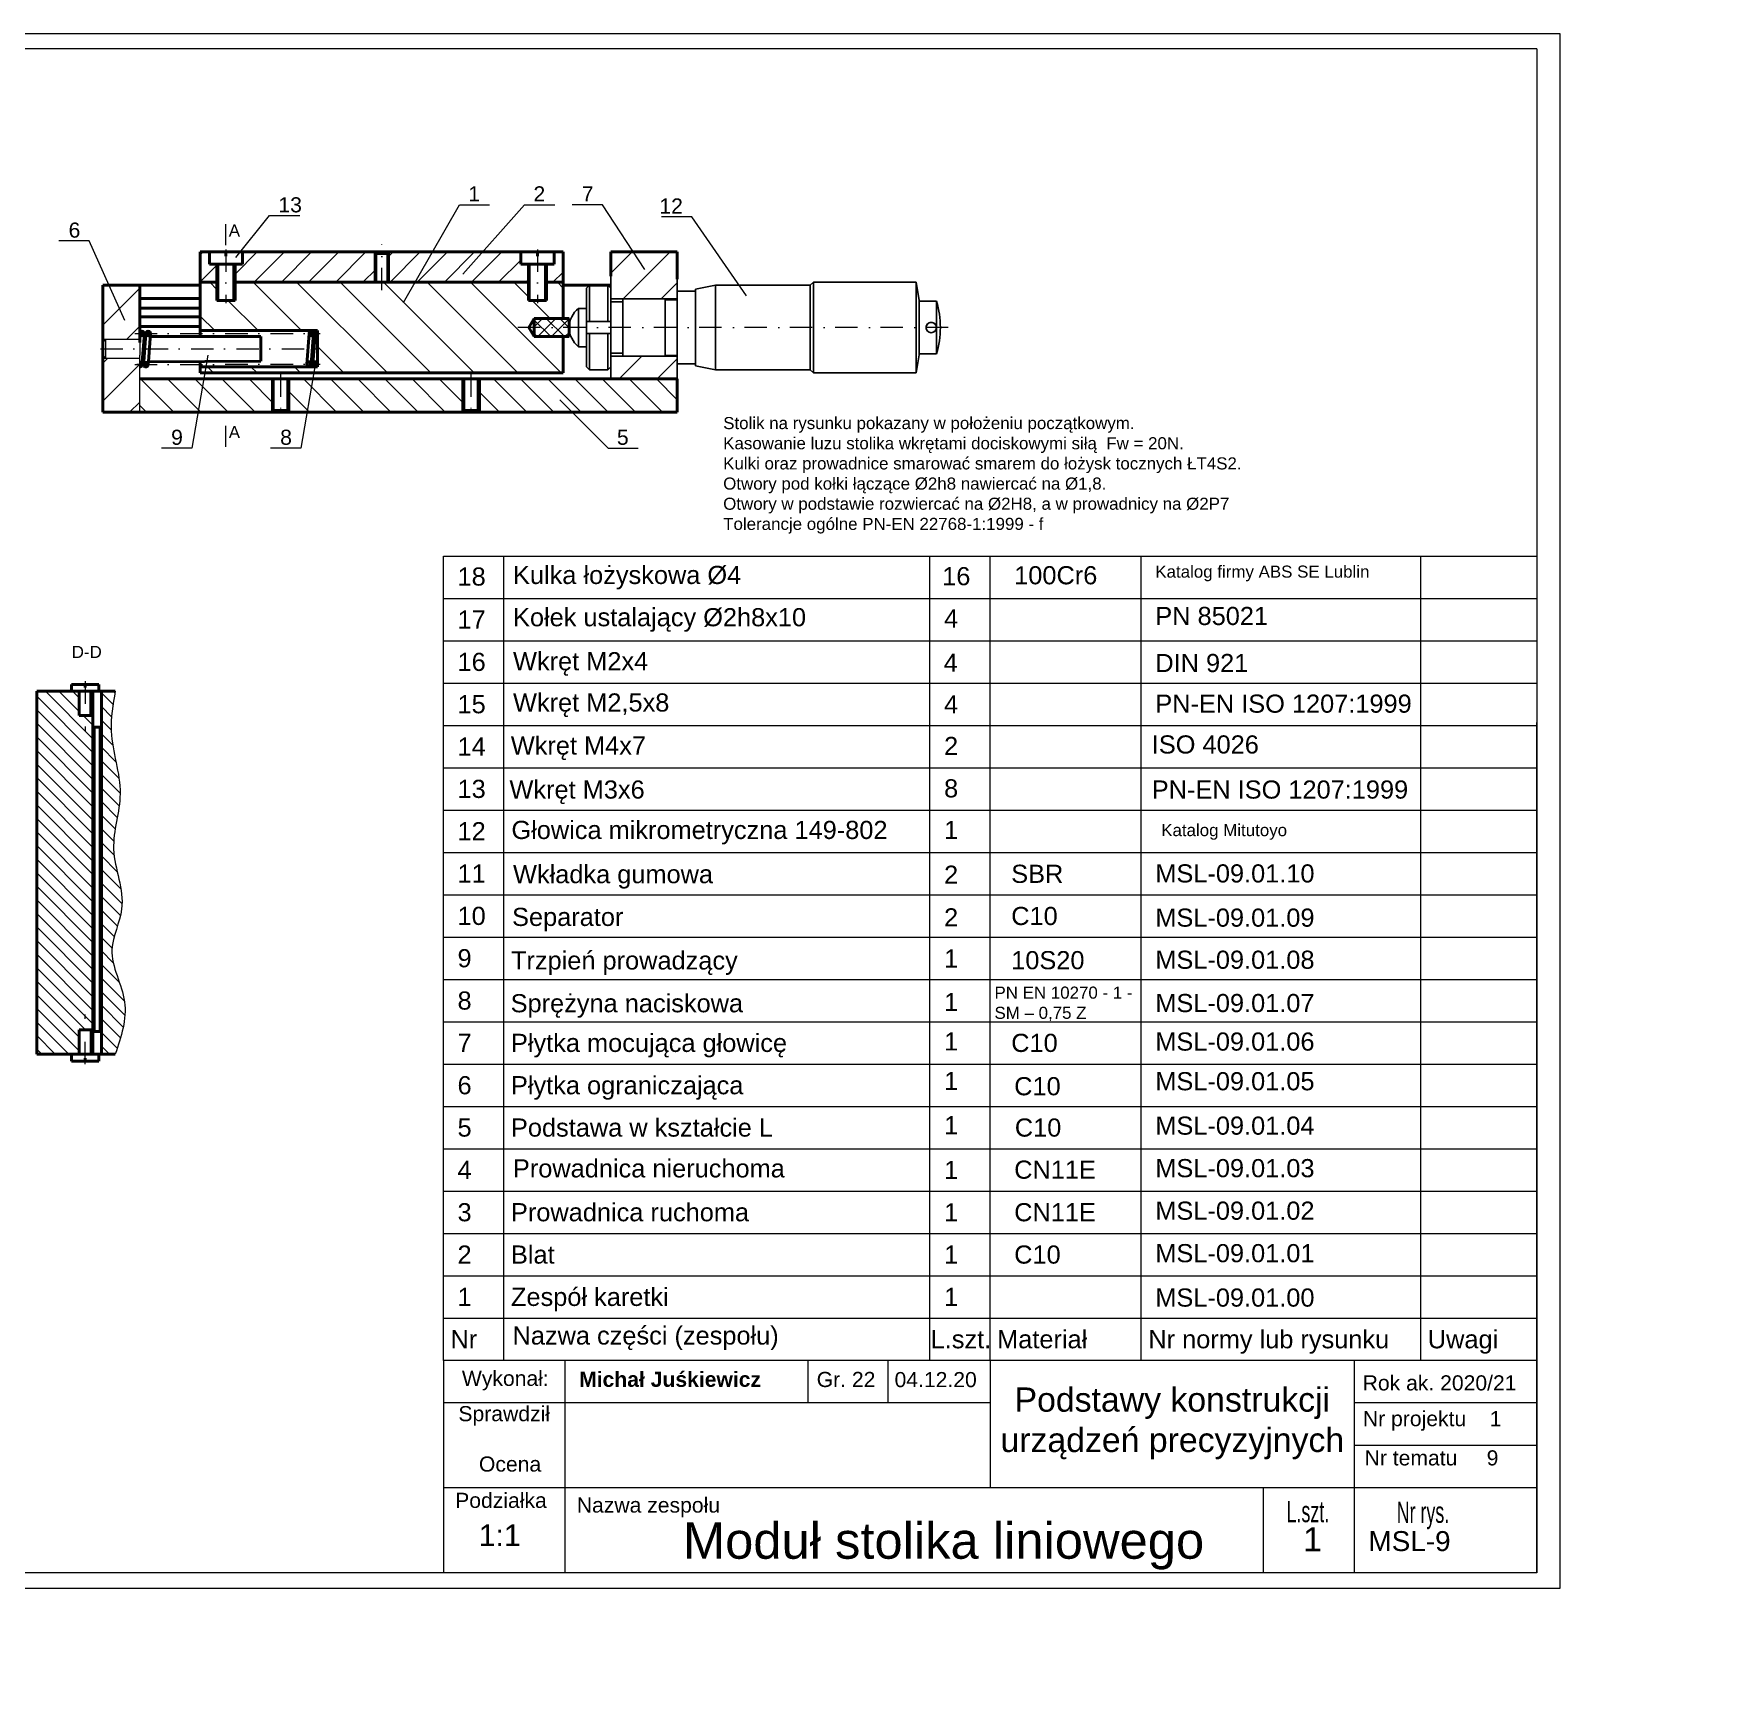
# Model space of a CAD drawing. Header units: millimetres. Extents: x -515 to 1270, y -828 to 914.
# Drawn here: x 194 to 472.3, y 11.4 to 285 of the extents above; entities that cross this region are included whole.
import ezdxf

# ---------------------------------------------------------------- set-up
doc = ezdxf.new("R2010")
doc.units = ezdxf.units.MM
doc.header["$LTSCALE"] = 3
doc.linetypes.add('DASHDOT', pattern=[2.4649, 1.23245, -0.616225, 0, -0.616225])
for name, color, linetype, lineweight in [('cienkie', 7, 'Continuous', 9), ('gwint', 212, 'Continuous', 13), ('kontur', 7, 'Continuous', 20), ('kontury', 7, 'Continuous', 40), ('kreskowanie', 5, 'Continuous', 13), ('opis', 3, 'Continuous', 20), ('osie', 1, 'DASHDOT', 18), ('pomocnicza', 252, 'Continuous', 13)]:
    doc.layers.add(name, color=color, linetype=linetype, lineweight=lineweight)
doc.styles.get("Standard").update_dxf_attribs({"font": 'arial.ttf'})
doc.dimstyles.new('ISO-25', dxfattribs={"dimtxt": 2.5, "dimasz": 2.5, "dimexe": 1.25, "dimexo": 0.625, "dimtad": 1, "dimtxsty": 'Standard', "dimcen": 2.5, "dimadec": 0, "dimazin": 0, "dimtfac": 1, "dimtmove": 0, "dimatfit": 3, "dimfxl": 1, "dimarcsym": 0})

# ---------------------------------------------------------------- blocks, each defined once
blk = doc.blocks.new('*D69')
at = {"layer": 'Defpoints', "color": 0, "transparency": 16777216}
for p in [(645.59, 183.99), (657.26, 180.13), (650.09, 177.99), (657.39, 176.34)]:
    blk.add_point(p, dxfattribs=at)
at = {"layer": 'opis', "color": 0, "lineweight": -2, "transparency": 16777216}
blk.add_arc((650.09, 177.99), 7.5, 35.8301, 328.0627, dxfattribs=at)
at = {"layer": 'opis', "color": 0, "transparency": 16777216}
for points in [[(656.54, 182.57), (655.79, 182.2), (657.27, 180.14)], [(656.07, 174.18), (656.84, 173.86), (657.4, 176.34)]]:
    blk.add_solid(points, dxfattribs=at)

msp = doc.modelspace()

# ---------------------------------------------------------------- hatches: boundary and pattern name
at = {"layer": 'kreskowanie'}
h = msp.add_hatch(dxfattribs=at)
h.set_pattern_fill('ANSI31', color=5)
h.paths.add_polyline_path([(250.512, 248.653), (250.262, 248.903), (228.512, 248.903), (228.512, 246.903), (227.262, 246.903), (227.262, 243.903), (250.512, 243.903)])
h.paths.add_polyline_path([(224.262, 246.903), (223.012, 246.903), (223.012, 248.903), (221.512, 248.903), (221.512, 243.903), (224.262, 243.903)])
h.paths.add_polyline_path([(274.512, 248.903), (252.762, 248.903), (252.512, 248.653), (252.512, 243.903), (275.762, 243.903), (275.762, 246.903), (274.512, 246.903)])
h.paths.add_polyline_path([(281.512, 248.903), (280.012, 248.903), (280.012, 246.903), (278.762, 246.903), (278.762, 243.903), (281.512, 243.903)])
h = msp.add_hatch(dxfattribs=at)
h.set_pattern_fill('ANSI31', color=5, scale=1.4)
h.paths.add_polyline_path([(289.377, 231.653), (289.377, 227.903), (300.377, 227.903), (300.377, 231.653)])
h.paths.add_polyline_path([(289.377, 248.903), (289.377, 244.903), (289.377, 241.153), (300.377, 241.153), (300.377, 244.403), (300.377, 248.903)])
h = msp.add_hatch(dxfattribs=at)
h.set_pattern_fill('ANSI31', color=5, scale=1.4)
h.paths.add_polyline_path([(205.372, 231.353), (205.372, 227.403), (207.172, 227.403), (207.172, 226.403), (211.512, 226.403), (211.512, 231.353)])
h.paths.add_polyline_path([(211.512, 222.403), (211.512, 226.403), (207.172, 226.403), (207.172, 227.403), (205.372, 227.403), (205.372, 222.403)])
h.paths.add_polyline_path([(211.512, 243.403), (205.372, 243.403), (205.372, 234.453), (211.512, 234.453)])
h = msp.add_hatch(dxfattribs=at)
h.set_pattern_fill('ANSI31', color=5, scale=1.6, angle=90)
h.paths.add_polyline_path([(281.512, 228.903), (281.512, 234.903), (276.712, 234.903), (275.846, 236.403), (276.712, 237.903), (281.512, 237.903), (281.512, 243.903), (278.762, 243.903), (278.762, 240.903), (275.762, 240.903), (275.762, 243.903), (227.262, 243.903), (227.262, 240.903), (229.612, 240.903), (224.262, 240.903), (224.262, 243.903), (221.512, 243.903), (221.512, 235.903), (240.872, 235.903), (240.872, 229.903), (221.512, 229.903), (221.512, 228.903)])
h = msp.add_hatch(dxfattribs=at)
h.set_pattern_fill('ANSI31', color=5, scale=0.5)
h.set_pattern_definition([(45, (0, -2), (-1.122532, 1.122532), [])])
h.paths.add_polyline_path([(282.512, 236.403), (282.512, 237.903), (276.712, 237.903), (276.712, 236.403), (276.712, 234.903), (282.512, 234.903)])
h = msp.add_hatch(dxfattribs=at)
h.set_pattern_fill('ANSI31', color=5, scale=0.5, angle=90)
h.set_pattern_definition([(135, (0, -2), (-1.122532, -1.122532), [])])
h.paths.add_polyline_path([(282.512, 237.903), (276.712, 237.903), (276.712, 236.403), (276.712, 234.903), (282.512, 234.903), (282.512, 236.403)])
h = msp.add_hatch(dxfattribs=at)
h.set_pattern_fill('ANSI31', color=5, angle=90)
h.set_pattern_definition([(135, (46.6636, 24.661), (-2.245064, -2.245064), [])])
h.paths.add_polyline_path([(233.562, 227.903), (211.512, 227.903), (211.512, 226.403), (215.172, 226.403), (215.172, 225.153), (215.172, 226.403), (211.512, 226.403), (211.512, 222.403), (233.262, 222.403), (233.562, 222.703)])
h.paths.add_polyline_path([(265.067, 227.903), (235.962, 227.903), (235.962, 222.703), (236.262, 222.403), (264.767, 222.403), (265.067, 222.703)])
h.paths.add_polyline_path([(300.377, 227.903), (267.467, 227.903), (267.467, 222.703), (267.767, 222.403), (300.377, 222.403)])
h = msp.add_hatch(dxfattribs=at)
h.set_pattern_fill('ANSI31', color=5, scale=0.5, angle=90)
h.set_pattern_definition([(135, (46.6636, 24.6609), (-1.122532, -1.122532), [])])
h.paths.add_polyline_path([(203.763, 176.263), (203.463, 176.263), (203.463, 172.263), (202.463, 172.263), (201.463, 172.263), (201.463, 176.263), (194.463, 176.263), (194.463, 116.263), (201.463, 116.263), (201.463, 120.263), (202.463, 120.263), (203.463, 120.263), (203.463, 116.263), (203.763, 116.263)])
edge = h.paths.add_edge_path()
edge.add_spline(control_points=[(207.463, 116.263), (208.425, 119.157), (210.36, 124.983), (205.384, 132.919), (210.025, 141.231), (205.836, 149.911), (209.501, 159.737), (206.077, 168.393), (207.075, 174.061), (207.463, 176.263)], knot_values=[0, 0, 0, 0, 8.7879888, 17.6918016, 24.5646692, 34.5549417, 43.7846764, 54.2298665, 60.8608923, 60.8608923, 60.8608923, 60.8608923], degree=3, periodic=0)
edge.add_line((207.463, 176.263), (205.163, 176.263))
edge.add_line((205.163, 176.263), (205.163, 116.263))
edge.add_line((205.163, 116.263), (207.463, 116.263))

# ---------------------------------------------------------------- linework, layer by layer
for p, q in [((285.377, 242.903), (285.877, 243.403)), ((285.377, 237.403), (285.377, 242.903)), ((285.377, 239.578), (285.377, 242.903)), ((285.877, 237.403), (285.877, 243.403)), ((285.877, 237.403), (285.877, 243.403)), ((285.877, 243.403), (288.877, 243.403)), ((288.877, 237.403), (288.877, 243.403)), ((288.877, 237.403), (288.877, 243.403)), ((288.877, 243.403), (289.377, 242.903)), ((289.377, 239.403), (289.377, 244.903)), ((289.377, 244.903), (289.377, 242.653)), ((300.377, 227.403), (300.377, 244.403)), ((300.377, 243.003), (300.377, 244.403)), ((300.377, 233.803), (300.377, 243.003)), ((300.377, 242.403), (303.377, 242.403)), ((303.377, 242.753), (306.721, 243.403)), ((303.377, 230.053), (303.377, 242.753)), ((303.377, 242.403), (303.377, 242.753)), ((303.377, 230.403), (303.377, 242.403)), ((306.721, 229.403), (306.721, 243.403)), ((306.721, 229.403), (306.721, 243.403)), ((306.721, 243.403), (322.377, 243.403)), ((322.377, 243.403), (322.877, 243.903)), ((322.377, 229.403), (322.377, 243.403)), ((322.377, 229.403), (322.377, 243.403)), ((322.877, 228.903), (322.877, 243.903)), ((322.877, 228.903), (322.877, 243.903)), ((322.877, 243.903), (339.877, 243.903)), ((339.877, 228.903), (339.877, 243.903)), ((339.877, 228.903), (339.877, 243.903)), ((339.877, 243.903), (340.377, 240.903)), ((284.065, 239.566), (285.377, 239.578)), ((284.065, 233.239), (284.065, 239.566)), ((284.065, 233.239), (284.065, 239.566)), ((285.377, 239.578), (285.377, 233.228)), ((285.377, 233.228), (285.377, 239.578)), ((285.377, 239.578), (285.377, 233.228)), ((289.377, 241.153), (300.377, 241.153)), ((289.377, 227.903), (289.377, 240.653)), ((289.377, 240.653), (291.377, 240.653)), ((291.377, 231.653), (291.377, 241.153)), ((291.377, 240.653), (291.377, 241.153)), ((291.377, 232.153), (291.377, 240.653)), ((298.377, 231.653), (298.377, 241.153)), ((298.377, 241.153), (298.377, 241.003)), ((298.377, 231.803), (298.377, 241.003)), ((298.377, 241.003), (300.377, 241.003)), ((340.377, 231.903), (340.377, 240.903)), ((340.377, 240.903), (340.377, 240.753)), ((340.377, 232.053), (340.377, 240.753)), ((340.377, 240.753), (343.233, 240.753)), ((343.233, 232.053), (343.233, 240.753)), ((343.233, 232.053), (343.233, 240.753)), ((285.377, 237.403), (285.377, 235.403)), ((289.377, 237.403), (285.377, 237.403)), ((285.377, 237.403), (285.877, 237.403)), ((285.877, 237.403), (285.377, 237.403)), ((285.877, 237.403), (288.877, 237.403)), ((288.877, 237.403), (285.877, 237.403)), ((288.877, 237.403), (289.377, 237.403)), ((289.377, 237.403), (288.877, 237.403)), ((289.377, 237.403), (289.377, 239.403)), ((285.377, 235.403), (289.377, 235.403)), ((285.377, 235.403), (285.877, 235.403)), ((285.877, 235.403), (285.377, 235.403)), ((285.377, 229.903), (285.377, 235.403)), ((285.877, 235.403), (288.877, 235.403)), ((288.877, 235.403), (285.877, 235.403)), ((285.877, 229.403), (285.877, 235.403)), ((285.877, 229.403), (285.877, 235.403)), ((288.877, 229.403), (288.877, 235.403)), ((288.877, 229.403), (288.877, 235.403)), ((298.377, 234.303), (298.377, 234.153)), ((300.377, 227.903), (300.377, 234.303)), ((285.377, 233.228), (284.065, 233.239)), ((285.377, 229.903), (285.377, 233.228)), ((291.377, 232.153), (289.377, 232.153)), ((300.377, 231.653), (289.377, 231.653)), ((291.377, 231.653), (291.377, 232.153)), ((300.377, 231.803), (298.377, 231.803)), ((340.377, 231.903), (339.877, 228.903)), ((340.377, 232.053), (340.377, 231.903)), ((343.233, 232.053), (340.377, 232.053)), ((285.877, 229.403), (285.377, 229.903)), ((288.877, 229.403), (285.877, 229.403)), ((289.377, 229.903), (288.877, 229.403)), ((303.377, 230.403), (300.377, 230.403)), ((303.377, 230.053), (303.377, 230.403)), ((306.721, 229.403), (303.377, 230.053)), ((322.377, 229.403), (306.721, 229.403)), ((322.877, 228.903), (322.377, 229.403)), ((339.877, 228.903), (322.877, 228.903))]:
    msp.add_line(p, q)
msp.add_circle((342.377, 236.403), 0.85)
for centre, radius, start, end in [((286.512, 236.403), 4, 127.73158, 232.26842), ((328.877, 236.403), 15, 343.14204, 16.85796)]:
    msp.add_arc(centre, radius, start, end)
msp.add_open_spline([(343.227, 236.403), (343.227, 236.51), (343.206, 236.624), (343.119, 236.833), (343.054, 236.928), (342.903, 237.079), (342.807, 237.144), (342.598, 237.231), (342.484, 237.253), (342.27, 237.253), (342.156, 237.231), (341.947, 237.144), (341.851, 237.079), (341.701, 236.928), (341.635, 236.833), (341.549, 236.624), (341.527, 236.51), (341.527, 236.296), (341.549, 236.182), (341.635, 235.972), (341.701, 235.877), (341.851, 235.726), (341.947, 235.661), (342.156, 235.574), (342.27, 235.553), (342.377, 235.553), (342.484, 235.553), (342.598, 235.574), (342.807, 235.661), (342.903, 235.726), (343.054, 235.877), (343.119, 235.972), (343.206, 236.182), (343.227, 236.296), (343.227, 236.403)], degree=3, knots=[-0.3852885, -0.3852885, -0.3852885, -0.3852885, -0.35318194, -0.35318194, -0.32107539, -0.32107539, -0.28896719, -0.28896719, -0.256859, -0.256859, -0.22475081, -0.22475081, -0.19264261, -0.19264261, -0.16053606, -0.16053606, -0.1284295, -0.1284295, -0.09632294, -0.09632294, -0.06421639, -0.06421639, -0.03210819, -0.03210819, 0, 0, 0, 0.03210819, 0.03210819, 0.06421639, 0.06421639, 0.09632294, 0.09632294, 0.1284295, 0.1284295, 0.1284295, 0.1284295])
at = {"layer": 'cienkie'}
for p, q in [((261.717, 198.629), (442.483, 198.629)), ((271.717, 65.629), (271.717, 198.629)), ((342.162, 65.629), (342.162, 198.629)), ((352.1, 65.629), (352.1, 198.629)), ((377.1, 128.629), (377.1, 198.629)), ((423.306, 142.696), (423.306, 198.629)), ((261.717, 191.629), (442.483, 191.629)), ((261.717, 184.629), (442.483, 184.629)), ((261.717, 177.629), (442.483, 177.629)), ((261.717, 170.629), (442.483, 170.629)), ((261.717, 163.629), (442.483, 163.629)), ((261.717, 156.629), (442.483, 156.629)), ((261.717, 149.629), (442.483, 149.629)), ((261.717, 142.629), (442.483, 142.629)), ((423.306, 65.629), (423.306, 142.696)), ((261.717, 135.629), (442.483, 135.629)), ((261.717, 128.629), (442.483, 128.629)), ((377.1, 65.629), (377.1, 128.629)), ((261.717, 121.629), (442.483, 121.629)), ((261.717, 114.629), (442.483, 114.629)), ((261.717, 107.629), (442.483, 107.629)), ((261.717, 100.629), (442.483, 100.629)), ((261.717, 93.629), (442.483, 93.629)), ((261.717, 86.629), (442.483, 86.629)), ((261.717, 79.629), (442.483, 79.629)), ((261.717, 72.629), (442.483, 72.629))]:
    msp.add_line(p, q, dxfattribs=at)
at = {"layer": 'cienkie', "lineweight": 5}
for p, q in [((442.483, 30.48), (442.483, 171.076)), ((281.802, 65.629), (281.802, 30.48)), ((321.972, 65.629), (321.972, 58.599)), ((335.203, 65.629), (335.203, 58.599)), ((352.1, 65.629), (352.1, 44.54)), ((412.355, 30.48), (412.355, 65.629)), ((352.1, 58.599), (261.717, 58.599)), ((442.483, 58.599), (412.355, 58.599)), ((442.483, 51.57), (412.355, 51.57)), ((442.483, 44.54), (261.717, 44.54)), ((397.291, 30.48), (397.291, 44.54))]:
    msp.add_line(p, q, dxfattribs=at)
at = {"layer": 'gwint'}
for p, q in [((250.262, 248.903), (250.262, 243.903)), ((252.762, 248.903), (252.762, 243.903)), ((224.562, 240.903), (224.562, 246.903)), ((226.962, 240.903), (226.962, 246.903)), ((276.062, 240.903), (276.062, 246.903)), ((278.462, 240.903), (278.462, 246.903)), ((233.262, 227.903), (233.262, 222.403)), ((236.262, 227.903), (236.262, 222.403)), ((264.767, 227.903), (264.767, 222.403)), ((267.767, 227.903), (267.767, 222.403)), ((201.603, 172.263), (201.603, 176.263)), ((203.323, 172.263), (203.323, 176.263)), ((201.603, 120.263), (201.603, 116.263)), ((203.323, 120.263), (203.323, 116.263))]:
    msp.add_line(p, q, dxfattribs=at)
at = {"layer": 'kontur', "lineweight": 20}
for p, q in [((442.483, 282.48), (52.483, 282.48)), ((442.483, 282.48), (442.483, 30.48)), ((442.483, 30.48), (52.483, 30.48))]:
    msp.add_line(p, q, dxfattribs=at)
at = {"layer": 'kontur'}
for p, q in [((211.512, 234.453), (205.372, 234.453)), ((205.872, 234.453), (205.372, 233.953)), ((205.872, 231.353), (205.872, 234.453)), ((211.512, 233.953), (211.512, 231.853)), ((205.872, 231.353), (205.372, 231.853)), ((205.372, 231.353), (211.512, 231.353)), ((211.512, 223.903), (211.512, 231.853)), ((211.512, 222.403), (211.512, 223.903)), ((261.717, 65.629), (261.717, 198.629)), ((442.483, 65.629), (261.717, 65.629)), ((261.717, 65.629), (261.717, 30.48))]:
    msp.add_line(p, q, dxfattribs=at)
at = {"layer": 'kontury'}
for p, q in [((221.512, 248.903), (281.512, 248.903)), ((221.512, 243.903), (221.512, 248.903)), ((223.012, 248.903), (223.012, 246.903)), ((225.762, 248.903), (225.762, 248.203)), ((228.512, 248.903), (228.512, 246.903)), ((250.262, 248.903), (250.512, 248.653)), ((250.512, 248.653), (250.512, 243.903)), ((250.512, 248.653), (251.512, 248.653)), ((252.512, 248.653), (251.512, 248.653)), ((252.762, 248.903), (252.512, 248.653)), ((252.512, 248.653), (252.512, 243.903)), ((274.512, 248.903), (274.512, 246.903)), ((277.262, 248.903), (277.262, 248.203)), ((280.012, 248.903), (280.012, 246.903)), ((281.512, 248.903), (281.512, 243.903)), ((300.377, 248.903), (289.377, 248.903)), ((289.377, 248.903), (289.377, 244.903)), ((300.377, 244.403), (300.377, 248.903)), ((223.012, 246.903), (225.762, 246.903)), ((224.262, 246.903), (224.262, 240.903)), ((228.512, 246.903), (225.762, 246.903)), ((227.262, 246.903), (227.262, 240.903)), ((274.512, 246.903), (277.262, 246.903)), ((275.762, 246.903), (275.762, 240.903)), ((280.012, 246.903), (277.262, 246.903)), ((278.762, 246.903), (278.762, 240.903)), ((211.512, 243.403), (205.372, 243.403)), ((205.372, 222.403), (205.372, 243.403)), ((211.512, 243.403), (211.512, 233.953)), ((211.512, 243.403), (221.512, 243.403)), ((221.512, 234.953), (221.512, 243.903)), ((221.512, 243.903), (224.262, 243.903)), ((227.262, 243.903), (275.762, 243.903)), ((275.762, 243.903), (227.262, 243.903)), ((281.512, 243.903), (278.762, 243.903)), ((278.762, 243.903), (281.512, 243.903)), ((281.512, 243.403), (289.377, 243.403)), ((211.512, 241.231), (221.512, 241.231)), ((211.512, 239.603), (221.512, 239.603)), ((227.262, 240.903), (224.262, 240.903)), ((275.762, 240.903), (278.762, 240.903)), ((211.512, 238.203), (221.512, 238.203)), ((276.712, 237.903), (275.846, 236.403)), ((282.512, 237.903), (276.712, 237.903)), ((276.712, 234.903), (276.712, 237.903)), ((282.512, 236.403), (282.512, 237.903)), ((211.512, 236.574), (221.512, 236.574)), ((211.915, 230.755), (212.262, 235.428)), ((212.512, 235.428), (212.173, 230.756)), ((212.478, 234.953), (212.227, 234.953)), ((212.923, 230.755), (213.262, 235.428)), ((231.512, 234.953), (213.228, 234.953)), ((221.512, 235.903), (240.872, 235.903)), ((231.512, 234.953), (231.512, 232.903)), ((239.122, 230.378), (239.497, 235.428)), ((239.872, 230.378), (240.247, 235.428)), ((240.122, 230.378), (240.497, 235.428)), ((240.872, 229.903), (240.872, 235.903)), ((276.712, 234.903), (275.846, 236.403)), ((282.512, 234.903), (276.712, 234.903)), ((282.512, 236.403), (282.512, 234.903)), ((231.512, 230.853), (231.512, 232.903)), ((211.887, 230.28), (211.923, 230.755)), ((212.173, 230.756), (211.915, 230.755)), ((212.173, 230.755), (212.137, 230.28)), ((212.887, 230.28), (212.923, 230.755)), ((231.512, 230.853), (212.923, 230.76)), ((221.512, 228.903), (221.512, 230.803)), ((221.512, 229.903), (240.872, 229.903)), ((221.512, 228.903), (281.512, 228.903)), ((211.512, 227.903), (300.377, 227.903)), ((233.562, 222.703), (233.562, 227.903)), ((235.962, 222.703), (235.962, 227.903)), ((265.067, 222.703), (265.067, 227.903)), ((267.467, 222.703), (267.467, 227.903)), ((300.377, 222.403), (300.377, 227.903)), ((205.372, 222.403), (300.377, 222.403)), ((233.562, 222.703), (233.262, 222.403)), ((235.962, 222.703), (233.562, 222.703)), ((236.262, 222.403), (235.962, 222.703)), ((265.067, 222.703), (264.767, 222.403)), ((267.467, 222.703), (265.067, 222.703)), ((267.767, 222.403), (267.467, 222.703)), ((194.463, 176.263), (207.463, 176.263)), ((194.463, 176.263), (194.463, 116.263)), ((202.463, 177.403), (200.213, 177.403)), ((200.213, 177.403), (200.213, 176.263)), ((201.463, 176.263), (201.463, 172.263)), ((202.463, 177.403), (204.713, 177.403)), ((202.463, 177.403), (202.463, 176.903)), ((203.463, 176.263), (203.463, 172.263)), ((203.763, 176.263), (203.763, 116.263)), ((204.713, 177.403), (204.713, 176.263)), ((205.163, 116.263), (205.163, 176.263)), ((201.463, 172.263), (202.463, 172.263)), ((203.463, 172.263), (202.463, 172.263)), ((203.963, 170.323), (203.963, 120.025)), ((203.963, 170.323), (204.963, 170.323)), ((204.963, 120.025), (204.963, 170.323)), ((201.463, 116.263), (201.463, 120.263)), ((201.463, 120.263), (202.463, 120.263)), ((203.463, 120.263), (202.463, 120.263)), ((203.463, 116.263), (203.463, 120.263)), ((203.963, 120.025), (204.963, 120.025)), ((194.463, 116.263), (207.463, 116.263)), ((200.213, 115.123), (200.213, 116.263)), ((202.463, 115.123), (200.213, 115.123)), ((202.463, 115.123), (202.463, 115.623)), ((202.463, 115.123), (204.713, 115.123)), ((204.713, 115.123), (204.713, 116.263))]:
    msp.add_line(p, q, dxfattribs=at)
for points in [[(281.512, 237.903), (281.512, 243.903)], [(281.512, 228.903), (281.512, 234.903)]]:
    msp.add_lwpolyline(points, dxfattribs=at)
for centre in [(211.887, 235.428), (212.887, 235.428), (239.872, 235.428), (212.512, 230.28), (239.497, 230.378), (240.497, 230.378)]:
    msp.add_circle(centre, 0.375, dxfattribs=at)
for centre, start, end in [((240.872, 235.428), 90, 270), ((211.512, 230.28), 270, 90)]:
    msp.add_arc(centre, 0.375, start, end, dxfattribs=at)
at = {"layer": 'kreskowanie'}
msp.add_spline([(207.463, 176.263), (206.786, 169.666), (208.253, 159.325), (207.189, 150.156), (208.51, 140.254), (206.896, 133.573), (208.986, 124.918), (207.463, 116.263)], degree=3, dxfattribs=at)
at = {"layer": 'opis'}
for p, q in [((255.135, 240.545), (264.348, 256.722)), ((264.348, 256.722), (269.348, 256.722)), ((264.926, 245.258), (275.127, 256.722)), ((275.127, 256.722), (280.127, 256.722)), ((288.006, 256.722), (283.006, 256.722)), ((295, 246.019), (288.006, 256.722)), ((225.762, 250.009), (225.762, 253.509)), ((227.403, 247.973), (232.961, 254.918)), ((232.961, 254.918), (237.961, 254.918)), ((302.775, 254.722), (297.775, 254.722)), ((311.834, 241.634), (302.775, 254.722)), ((203.15, 250.734), (198.15, 250.734)), ((209.062, 237.558), (203.15, 250.734)), ((222.746, 231.863), (220.106, 216.479)), ((240.497, 230.239), (238.136, 216.479)), ((288.925, 216.479), (280.942, 224.463)), ((225.762, 216.673), (225.762, 220.173)), ((220.106, 216.479), (215.106, 216.479)), ((238.136, 216.479), (233.136, 216.479)), ((288.925, 216.479), (293.925, 216.479))]:
    msp.add_line(p, q, dxfattribs=at)
at = {"layer": 'osie'}
for p, q in [((225.762, 249.328), (225.762, 240.439)), ((251.512, 242.591), (251.512, 250.14)), ((277.262, 249.328), (277.262, 240.439)), ((210.663, 235.428), (241.346, 235.428)), ((212.387, 235.428), (211.387, 235.428)), ((211.887, 235.928), (211.887, 234.928)), ((213.387, 235.428), (212.387, 235.428)), ((212.887, 235.928), (212.887, 234.928)), ((239.872, 235.928), (239.872, 234.928)), ((240.872, 235.928), (240.872, 234.928)), ((345.176, 236.403), (273.437, 236.403)), ((204.992, 232.903), (242.098, 232.903)), ((204.992, 232.903), (242.098, 232.903)), ((210.663, 230.28), (241.346, 230.378)), ((212.012, 230.28), (211.012, 230.28)), ((211.512, 230.78), (211.512, 229.78)), ((213.012, 230.28), (212.012, 230.28)), ((212.512, 230.78), (212.512, 229.78)), ((234.762, 228.656), (234.762, 221.403)), ((239.497, 230.878), (239.497, 229.878)), ((240.497, 230.878), (240.497, 229.878)), ((266.267, 228.656), (266.267, 221.403)), ((202.463, 177.913), (202.463, 169.728)), ((202.463, 114.613), (202.463, 122.798))]:
    msp.add_line(p, q, dxfattribs=at)
at = {"layer": 'pomocnicza'}
msp.add_lwpolyline([(48.583, 27.96), (446.383, 27.96), (446.383, 285), (48.583, 285)], close=True, dxfattribs=at)

# ---------------------------------------------------------------- texts
at = {"layer": 'opis', "lineweight": 5, "width": 0.6}
for s, p in [('L.szt.', (401.125, 38.873)), ('Nr rys.', (419.336, 38.765))]:
    msp.add_text(s, height=3.5149, dxfattribs=at).set_placement(p)
at = {"layer": 'opis'}
for s, width, gutter_width, heights, insert, char_height, attachment_point in [('1', 4.90072, 12.5, [0], (265.82, 259.761), 2.5, 1), ('2', 4.90072, 12.5, [0], (276.599, 259.761), 2.5, 1), ('7', 4.90072, 12.5, [0], (286.534, 259.761), 2.5, 3), ('13', 4.90072, 12.5, [0], (234.433, 257.957), 2.5, 1), ('12', 4.90072, 12.5, [0], (301.303, 257.761), 2.5, 3), ('6', 4.90072, 12.5, [0], (201.678, 253.773), 2.5, 3), ('A', 4.51038, 10, [0], (226.222, 253.457), 2, 1), ('A', 4.51038, 10, [0], (226.222, 220.121), 2, 1), (' Stolik na rysunku pokazany w położeniu początkowym.\\P Kasowanie luzu stolika wkrętami dociskowymi siłą  Fw = 20N.\\P Kulki oraz prowadnice smarować smarem do łożysk tocznych ŁT4S2.\\P Otwory pod kołki łączące %%C2h8 nawiercać na %%C1,8.\\P Otwory w podstawie rozwiercać na %%C2H8, a w prowadnicy na %%C2P7\\P Tolerancje ogólne PN-EN 22768-1:1999 - f', 135.2887, 10, [0], (307.194, 221.614), 2, 1), ('9', 4.90072, 12.5, [0], (218.633, 219.518), 2.5, 3), ('8', 4.90072, 12.5, [0], (236.663, 219.518), 2.5, 3), ('5', 4.90072, 12.5, [0], (290.398, 219.518), 2.5, 1), ('D-D', 18.46606, 10, [0], (200.258, 183.774), 2, 1), ('PN EN 10270 - 1 - SM – 0,75 Z', 25, 10, [0], (352.827, 127.437), 2, 1), ('\\pxql;Wykonał:', 20.0851, 12.5, [0], (264.768, 63.912), 2.5, 1), ('{\\fArial|b1|i0|c238|p34;Michał Juśkiewicz}', 40.17019, 12.5, [0], (284.146, 63.756), 2.5, 1), ('Gr. 22', 13.23031, 12.5, [0], (323.431, 63.724), 2.5, 1), ('04.12.20', 16.89733, 12.5, [4.440892098500626e-16], (336.305, 63.702), 2.5, 1)]:
    msp.add_mtext_dynamic_manual_height_columns(s, width=width, gutter_width=gutter_width, heights=heights, dxfattribs=dict(at, insert=insert, char_height=char_height, attachment_point=attachment_point))
at = {"layer": 'opis', "attachment_point": 1}
for s, insert, char_height in [('  18', (261.717, 196.74), 3), (' Kulka łożyskowa %%C4', (272.057, 197.005), 3), ('  16', (341.854, 196.798), 3), (' 100Cr6', (354.922, 196.952), 3), ('  17', (261.717, 189.629), 3), (' Kołek ustalający %%C2h8x10', (272.057, 190.014), 3), ('  4', (342.162, 189.798), 3), (' PN 85021', (378.255, 190.22), 3), ('  16', (261.717, 182.629), 3), (' Wkręt M2x4', (272.057, 182.739), 3), (' DIN 921', (378.255, 182.44), 3), ('  15', (261.717, 175.629), 3), (' Wkręt M2,5x8', (272.057, 175.914), 3), ('  4', (342.162, 175.599), 3), (' PN-EN ISO 1207:1999', (378.255, 175.721), 3), ('  14', (261.717, 168.629), 3), (' Wkręt M4x7', (271.692, 168.794), 3), ('  2', (342.162, 168.729), 3), (' ISO 4026', (377.671, 168.974), 3), ('  13', (261.717, 161.629), 3), (' Wkręt M3x6', (271.473, 161.519), 3), ('  8', (342.162, 161.717), 3), (' PN-EN ISO 1207:1999', (377.671, 161.519), 3), ('  12', (261.717, 154.629), 3), ('  1', (342.162, 154.84), 3), ('Katalog Mitutoyo', (380.395, 154.31), 2), ('  11', (261.717, 147.629), 3), (' Wkładka gumowa', (272.057, 147.529), 3), ('   SBR', (352.1, 147.585), 3), (' MSL-09.01.10', (378.255, 147.649), 3), ('  2', (342.162, 147.44), 3), ('  10', (261.717, 140.629), 3), ('  2', (342.162, 140.382), 3), ('   C10', (352.1, 140.615), 3), ('  9', (261.717, 133.629), 3), ('   10S20', (352.1, 133.305), 3), (' MSL-09.01.08', (378.255, 133.378), 3), ('  8', (261.717, 126.629), 3), (' MSL-09.01.07', (378.255, 126.216), 3), (' Płytka mocująca głowicę ', (271.717, 119.629), 3), (' MSL-09.01.06', (378.255, 119.848), 3), ('  7', (261.717, 119.629), 3), ('   C10', (352.1, 119.629), 3), ('  6', (261.717, 112.629), 3), (' Płytka ograniczająca', (271.717, 112.629), 3), (' C10', (354.922, 112.463), 3), (' MSL-09.01.05', (378.255, 113.287), 3), (' Podstawa w kształcie L', (271.717, 105.629), 3), ('  1', (342.162, 106.019), 3), (' MSL-09.01.04', (378.255, 105.946), 3), ('  5', (261.717, 105.629), 3), ('   C10', (352.696, 105.629), 3), ('  4', (261.717, 98.629), 3), ('Prowadnica nieruchoma', (273.203, 98.882), 3), ('  1', (342.162, 98.616), 3), (' CN11E', (354.922, 98.665), 3), (' MSL-09.01.03', (378.255, 98.916), 3), (' MSL-09.01.02', (378.255, 91.887), 3), ('  3', (261.717, 91.629), 3), ('  1', (342.162, 91.616), 3), (' CN11E', (354.922, 91.629), 3), ('  2', (261.717, 84.629), 3), (' Blat', (271.717, 84.629), 3), ('  1', (342.162, 84.629), 3), (' C10', (354.922, 84.629), 3), (' MSL-09.01.01', (378.255, 84.858), 3), ('  1', (261.717, 77.629), 3), (' Zespół karetki', (271.717, 77.629), 3), ('  1', (342.162, 77.629), 3), (' MSL-09.01.00', (378.255, 77.516), 3), (' Nr', (261.717, 70.629), 3), (' Nazwa części (zespołu)', (271.973, 71.244), 3), (' L.szt.', (341.109, 70.629), 3), (' Materiał', (352.1, 70.629), 3), (' Nr normy lub rysunku', (377.1, 70.629), 3), (' Uwagi', (423.306, 70.629), 3), ('{\\H0.83333x;Rok ak. 2020/21}', (413.702, 63.159), 3), ('Nr projektu    1', (413.744, 57.252), 2.5), ('Nr tematu     9', (414.025, 50.76), 2.5), ('Moduł stolika liniowego', (301.311, 38.832), 6), (' {\\H0.66667x;1}', (401.544, 38.05), 6), ('MSL-9', (414.662, 37.4), 3.3)]:
    msp.add_mtext(s, dxfattribs=dict(at, insert=insert, char_height=char_height))
for s, insert, char_height, width in [(' {\\H0.66667x;Katalog firmy ABS SE Lublin}', (378.255, 197.052), 3, 56.85872), ('  4', (342.099, 182.484), 3, 6.40331), ('Głowica mikrometryczna 149-802', (272.956, 154.84), 3, 68.3442), ('Separator', (273.065, 140.461), 3, 68.3442), (' MSL-09.01.09', (378.255, 140.338), 3, 27.29059), (' Trzpień prowadzący', (271.717, 133.263), 3, 68.6614), ('  1', (342.162, 133.59), 3, 4.43861), (' Sprężyna naciskowa', (271.661, 126.187), 3, 50.74225), ('  1', (342.162, 126.384), 3, 11.51848), ('  1', (342.162, 119.869), 3, 5.66043), ('  1', (342.162, 113.338), 3, 6.67431), (' Prowadnica ruchoma', (271.717, 91.629), 3, 67.30323), ('Nazwa zespołu', (283.767, 42.958), 2.5, 53.4951)]:
    msp.add_mtext(s, dxfattribs=dict(at, insert=insert, char_height=char_height, width=width))
at = {"layer": 'opis', "ltscale": 3, "attachment_point": 1}
for s, width, insert, char_height in [('\\pxqc;Podstawy konstrukcji\\Purządzeń precyzyjnych', 60.25529, (352.1, 61.147), 4), ('\\pxqc;Sprawdził\\P\\P  Ocena', 20.0851, (261.717, 58.074), 2.5), ('  Podziałka', 20.0851, (261.717, 43.735), 2.5), ('1:1', 11.63799, (267.538, 38.496), 3.5809)]:
    msp.add_mtext_dynamic_manual_height_columns(s, width=width, gutter_width=15, heights=[0], dxfattribs=dict(at, insert=insert, char_height=char_height))

# ---------------------------------------------------------------- dimensions: what is measured, and where the dimension line sits
at = {"layer": 'opis'}
dim = msp.add_angular_dim_3p(base=(645.59, 183.993), center=(650.087, 177.991), p1=(657.256, 180.134), p2=(657.385, 176.339), text=' ', dimstyle='ISO-25', override={"dimse1": 1, "dimse2": 1}, dxfattribs=at)
dim.commit()
dim.dimension.update_dxf_attribs({"geometry": '*D69', "text_midpoint": (13.403, -828.319)})

doc.saveas('drawing.dxf')
